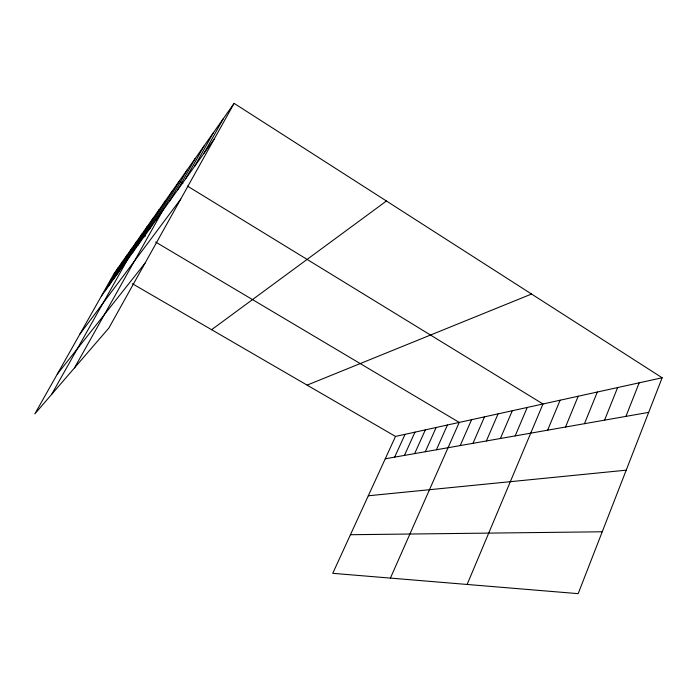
<?xml version="1.0" encoding="UTF-8"?>
<svg xmlns="http://www.w3.org/2000/svg" width="697" height="697" viewBox="0 0 697 697"><rect width="100%" height="100%" fill="white"/><g stroke="black" fill="none" stroke-linecap="round" stroke-linejoin="round"><path stroke-width="1.05" d="M662.15 377.765L578.17 593.652L332.748 573.326L395.504 436.435L662.15 377.765L234.105 103.348L114.291 273.215L34.85 413.861L108.906 327.982L234.105 103.348M625.932 416.379L639.193 382.819M604.56 420.152L617.62 387.558M584.461 423.689L597.32 392.028M565.52 427.026L578.179 396.236M547.633 430.18L560.1 400.217M467.129 584.461L542.989 403.981L187.423 186.064M515.17 435.904L527.246 407.449M500.402 438.5L512.295 410.733M486.349 440.983L498.059 413.87M472.967 443.336L484.502 416.85M460.212 445.583L471.573 419.699M390.407 578.101L459.236 422.408L155.553 241.99M436.409 449.783L447.439 425.004M425.283 451.743L436.148 427.488M414.637 453.616L425.344 429.866M404.434 455.411L414.985 432.149M394.65 457.136L405.053 434.336M194.568 166.4L213.369 132.744M204.021 153.244L223.38 118.56M74.518 367.85L179.286 181.072L182.902 183.294M169.711 200.989L187.023 170.103M177.465 190.194L195.247 158.437M185.733 178.685L204.012 146.013M51.622 394.415L141.996 233.939L145.612 236.083M132.447 252.845L147.424 226.237M137.814 245.379L153.14 218.135M143.477 237.503L159.151 209.614M149.446 229.2L165.503 200.614M155.745 220.426L172.194 191.117M105.203 290.771L118.403 267.387M109.229 285.16L122.698 261.297M113.445 279.297L127.194 254.928M117.863 273.154L131.899 248.263M122.489 266.707L136.821 241.267M101.344 296.138L214.162 139.121M79.902 334.098L180.75 199.081M57.302 374.106L144.985 263.248M211.609 329.698L386.443 201.006M307.107 385.127L531.55 294.038M385.258 458.792L648.689 412.371M368.295 495.785L626.202 470.179M350.443 534.721L602.234 531.785M114.291 273.215L117 274.792M132.334 283.688L395.504 436.435"/></g></svg>
